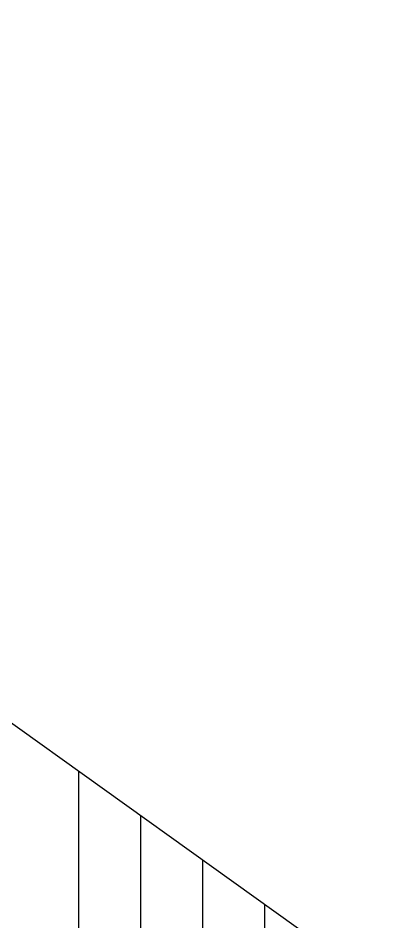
# Model space of a CAD drawing. Header units: millimetres. Extents: x 0 to 190005487, y 0 to 455456909.
# Drawn here: x 93740.7 to 93764.2, y 28336.7 to 28395 of the extents above; entities that cross this region are included whole.
import ezdxf

# ---------------------------------------------------------------- set-up
doc = ezdxf.new("R2010")
doc.units = ezdxf.units.MM
doc.header["$LTSCALE"] = 400
doc.header["$MEASUREMENT"] = 0
doc.layers.get('0').update_dxf_attribs({"linetype": 'CONTINUOUS'})
doc.layers.add('도면층2', color=3, linetype='CONTINUOUS')

# ---------------------------------------------------------------- blocks, each defined once
blk = doc.blocks.new('A$C643E1396')
at = {"layer": '도면층2'}
for p, q in [((4317.616, 4241.67, 5.641), (4405.121, 4179.167, 5.641)), ((4385.62, 4117.735, 5.641), (4385.62, 4193.096, 5.641)), ((4389.62, 4120.592, 5.641), (4389.62, 4190.239, 5.641)), ((4393.62, 4123.449, 5.641), (4393.62, 4187.381, 5.641)), ((4397.62, 4126.307, 5.641), (4397.62, 4184.524, 5.641))]:
    blk.add_line(p, q, dxfattribs=at)

msp = doc.modelspace()

# ---------------------------------------------------------------- block references
msp.add_blockref('A$C643E1396', (89359.039, 24153.286))

doc.saveas('drawing.dxf')
